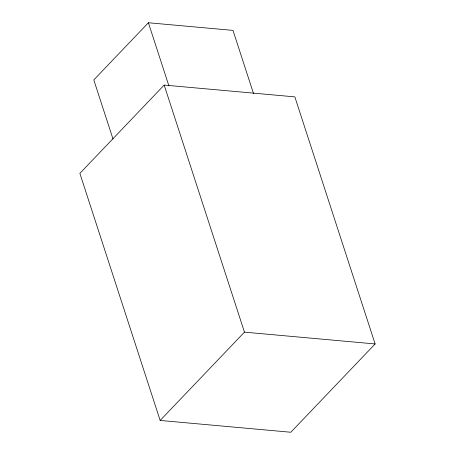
<?xml version="1.0" encoding="UTF-8"?>
<svg xmlns="http://www.w3.org/2000/svg" width="455" height="455" viewBox="0 0 455 455"><rect width="100%" height="100%" fill="white"/><g stroke="black" fill="none" stroke-linecap="round" stroke-linejoin="round"><path stroke-width="0.68" d="M253.52 93.559L233 30.394L148.393 22.75L93.804 79.926L113.016 139.054M164.181 85.068L79.875 173.366L160.154 420.443L290.819 432.25L375.125 343.952L294.846 96.875L164.181 85.068L244.46 332.144L160.154 420.443M244.46 332.144L375.125 343.952M148.393 22.75L168.913 85.91"/></g></svg>
